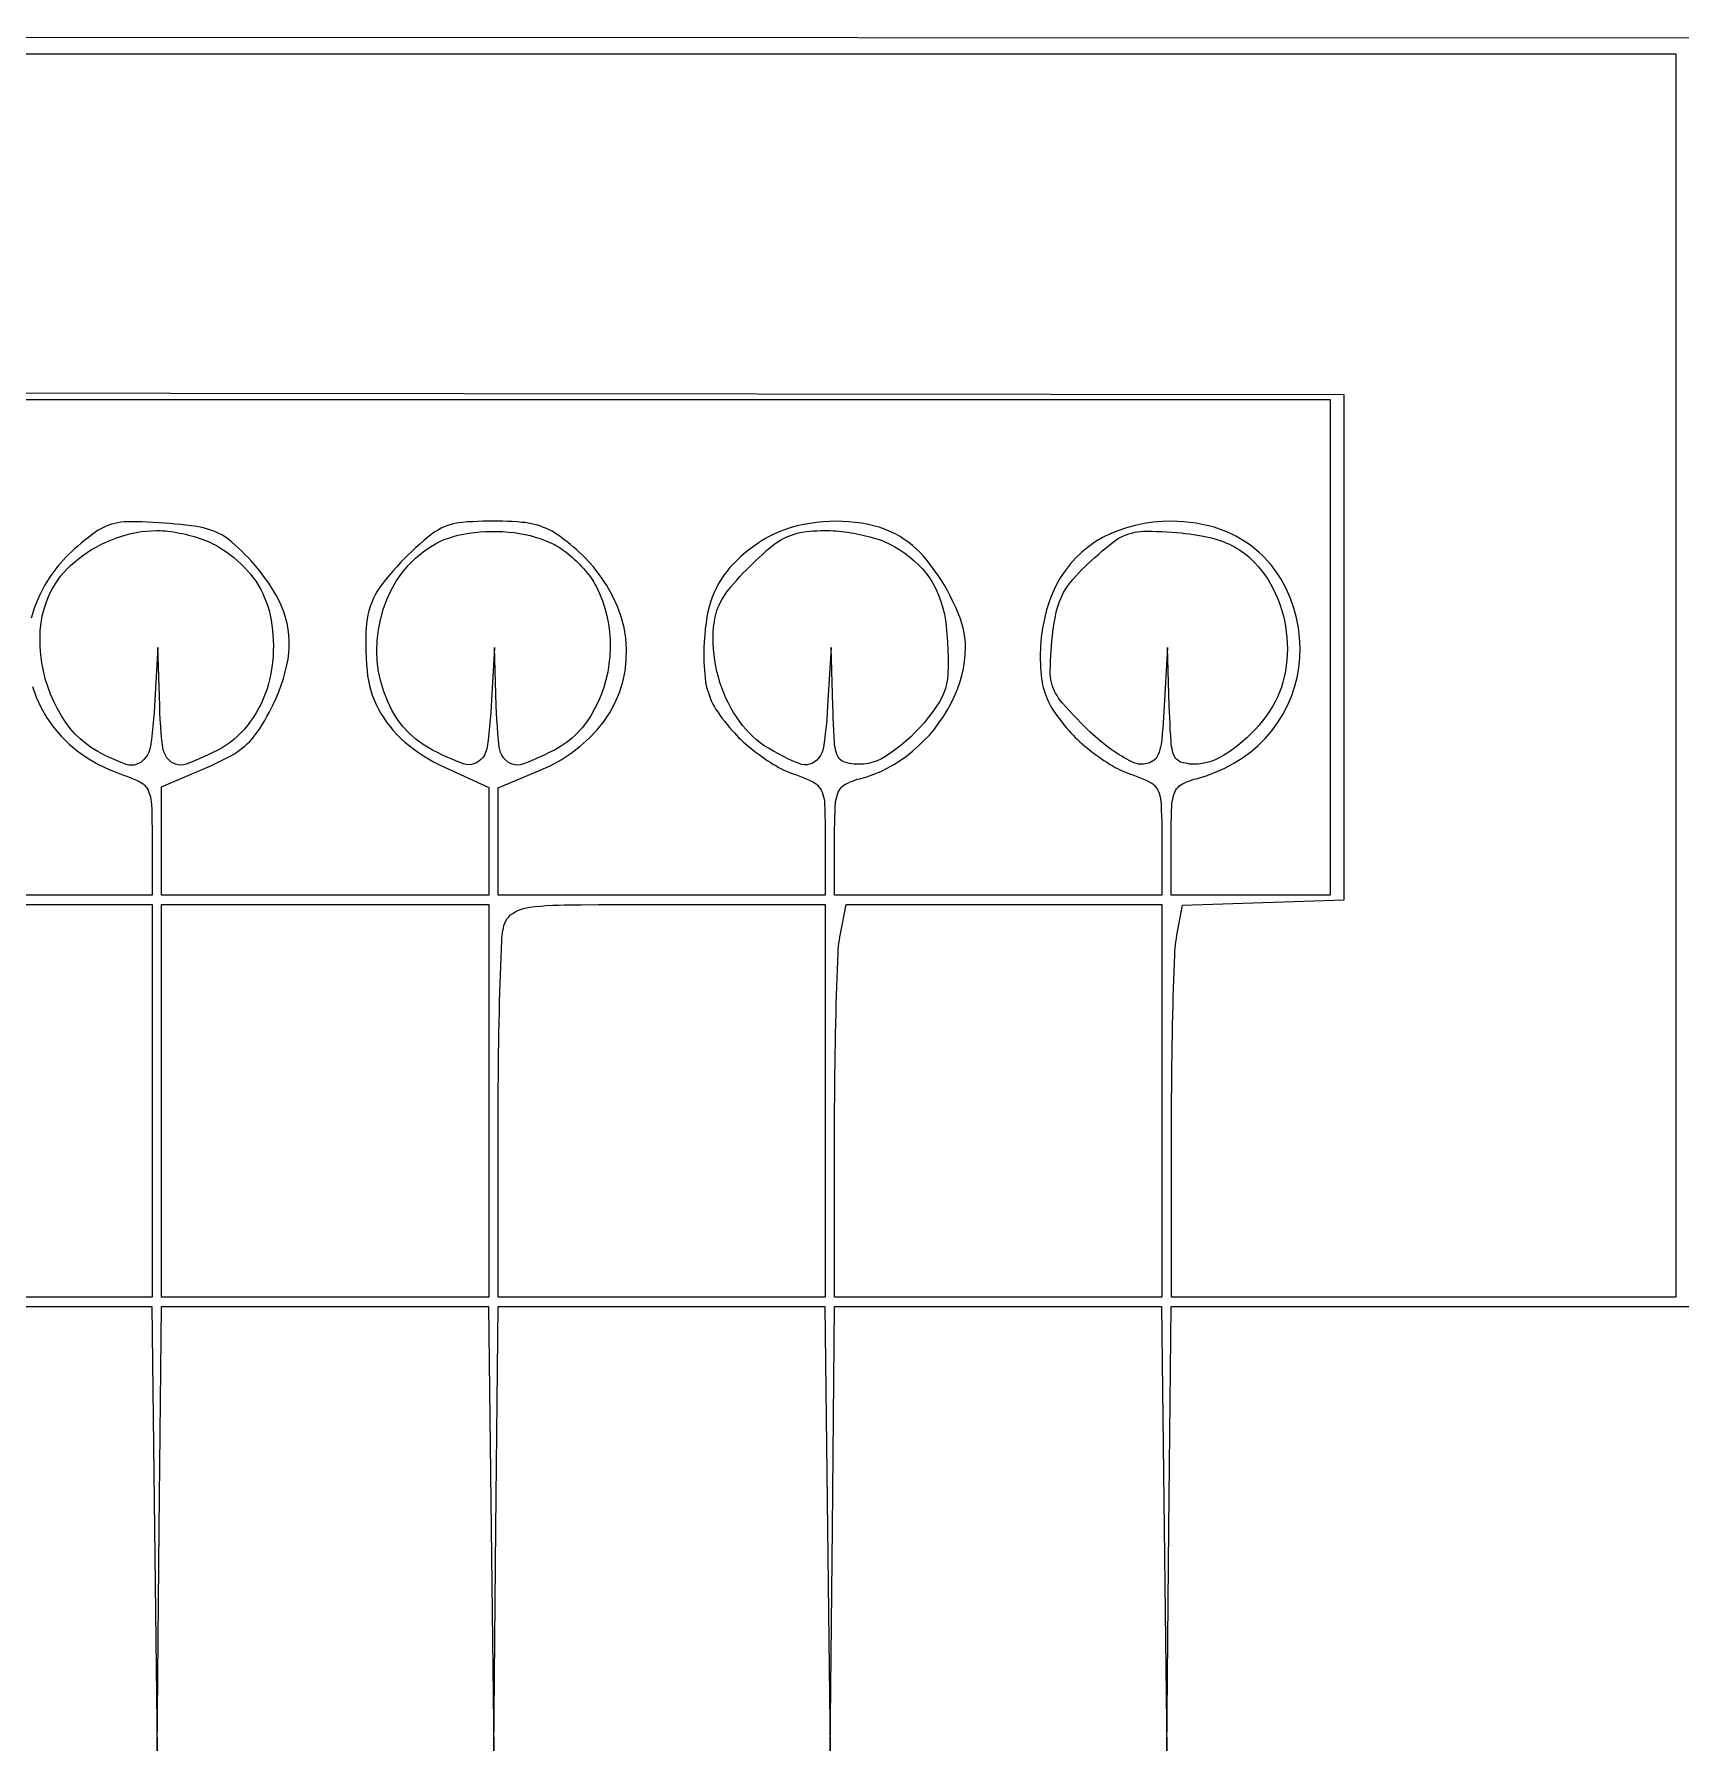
# Model space of a CAD drawing. Header units: millimetres. Extents: x -134 to 134, y -49 to 49.
# Drawn here: x -44.63 to -26.52, y -48.73 to -29.86 of the extents above; entities that cross this region are included whole.
import ezdxf

# ---------------------------------------------------------------- set-up
doc = ezdxf.new("R2010")
doc.units = ezdxf.units.MM
doc.header["$LTSCALE"] = 10
doc.header["$MEASUREMENT"] = 0

# ---------------------------------------------------------------- blocks, each defined once
blk = doc.blocks.new('DT0B-ULTRA_v_1')
at = {"color": 7, "linetype": 'Continuous', "lineweight": -3}
for points in [[(132.904, -29.961, 0), (-0.213, -29.908, 0), (-133.517, -29.856, 0)], [(-45.131, -43.844, 0), (-43.334, -43.844, 0), (-43.304, -46.285, 0), (-43.275, -48.727, 0), (-43.251, -46.285, 0), (-43.227, -43.844, 0), (-41.43, -43.844, 0), (-39.633, -43.844, 0), (-39.603, -46.285, 0), (-39.574, -48.727, 0), (-39.55, -46.285, 0), (-39.526, -43.844, 0), (-37.729, -43.844, 0), (-35.932, -43.844, 0), (-35.903, -46.285, 0), (-35.873, -48.727, 0), (-35.849, -46.285, 0), (-35.826, -43.844, 0), (-34.028, -43.844, 0), (-32.231, -43.844, 0), (-32.202, -46.285, 0), (-32.172, -48.727, 0), (-32.149, -46.285, 0), (-32.125, -43.844, 0), (-26.627, -43.844, 0), (-21.129, -43.844, 0)], [(-26.574, -36.905, 0), (-26.574, -43.741, 0), (-29.347, -43.741, 0), (-32.121, -43.741, 0), (-32.121, -41.916, 0), (-32.121, -41.796, 0), (-32.121, -41.675, 0), (-32.12, -41.555, 0), (-32.119, -41.434, 0), (-32.118, -41.314, 0), (-32.117, -41.193, 0), (-32.115, -41.083, 0), (-32.113, -40.973, 0), (-32.111, -40.862, 0), (-32.109, -40.752, 0), (-32.106, -40.641, 0), (-32.103, -40.531, 0), (-32.101, -40.438, 0), (-32.098, -40.346, 0), (-32.095, -40.253, 0), (-32.091, -40.161, 0), (-32.088, -40.068, 0), (-32.084, -39.976, 0), (-32.083, -39.94, 0), (-32.08, -39.904, 0), (-32.076, -39.868, 0), (-32.072, -39.833, 0), (-32.067, -39.797, 0), (-32.061, -39.761, 0), (-32.001, -39.431, 0), (-31.112, -39.402, 0), (-30.223, -39.372, 0), (-30.223, -36.597, 0), (-30.223, -33.821, 0), (-52.813, -33.795, 0)], [(-52.565, -30.069, 0), (-26.574, -30.069, 0), (-26.574, -36.905, 0)], [(-52.839, -33.872, 0), (-30.377, -33.872, 0), (-30.377, -36.597, 0), (-30.377, -39.321, 0), (-31.251, -39.321, 0), (-32.125, -39.321, 0), (-32.125, -38.715, 0), (-32.125, -38.653, 0), (-32.124, -38.591, 0), (-32.123, -38.529, 0), (-32.122, -38.467, 0), (-32.12, -38.405, 0), (-32.118, -38.343, 0), (-32.116, -38.316, 0), (-32.113, -38.29, 0), (-32.108, -38.264, 0), (-32.102, -38.238, 0), (-32.094, -38.213, 0), (-32.084, -38.188, 0), (-32.076, -38.17, 0), (-32.065, -38.153, 0), (-32.053, -38.138, 0), (-32.039, -38.124, 0), (-32.023, -38.112, 0), (-32.006, -38.101, 0), (-31.981, -38.088, 0), (-31.955, -38.076, 0), (-31.929, -38.066, 0), (-31.903, -38.056, 0), (-31.876, -38.047, 0), (-31.848, -38.04, 0), (-31.741, -38.009, 0), (-31.636, -37.97, 0), (-31.533, -37.924, 0), (-31.435, -37.871, 0), (-31.34, -37.812, 0), (-31.25, -37.745, 0), (-31.167, -37.674, 0), (-31.09, -37.597, 0), (-31.018, -37.514, 0), (-30.954, -37.426, 0), (-30.896, -37.334, 0), (-30.845, -37.237, 0), (-30.802, -37.137, 0), (-30.767, -37.034, 0), (-30.739, -36.928, 0), (-30.72, -36.821, 0), (-30.709, -36.713, 0), (-30.707, -36.604, 0), (-30.712, -36.492, 0), (-30.726, -36.382, 0), (-30.747, -36.273, 0), (-30.776, -36.165, 0), (-30.813, -36.06, 0), (-30.857, -35.957, 0), (-30.886, -35.901, 0), (-30.917, -35.846, 0), (-30.951, -35.792, 0), (-30.988, -35.74, 0), (-31.027, -35.69, 0), (-31.068, -35.642, 0), (-31.111, -35.596, 0), (-31.157, -35.553, 0), (-31.204, -35.512, 0), (-31.254, -35.474, 0), (-31.305, -35.438, 0), (-31.358, -35.405, 0), (-31.414, -35.374, 0), (-31.472, -35.345, 0), (-31.532, -35.319, 0), (-31.592, -35.296, 0), (-31.653, -35.276, 0), (-31.716, -35.259, 0), (-31.783, -35.244, 0), (-31.851, -35.232, 0), (-31.919, -35.222, 0), (-31.987, -35.215, 0), (-32.056, -35.211, 0), (-32.125, -35.21, 0), (-32.225, -35.212, 0), (-32.324, -35.221, 0), (-32.423, -35.236, 0), (-32.521, -35.256, 0), (-32.617, -35.282, 0), (-32.712, -35.314, 0), (-32.797, -35.349, 0), (-32.88, -35.39, 0), (-32.959, -35.437, 0), (-33.034, -35.49, 0), (-33.106, -35.549, 0), (-33.172, -35.613, 0), (-33.235, -35.682, 0), (-33.292, -35.755, 0), (-33.344, -35.833, 0), (-33.39, -35.914, 0), (-33.429, -35.999, 0), (-33.463, -36.086, 0), (-33.494, -36.184, 0), (-33.519, -36.283, 0), (-33.539, -36.384, 0), (-33.553, -36.486, 0), (-33.561, -36.588, 0), (-33.564, -36.691, 0), (-33.564, -36.733, 0), (-33.562, -36.774, 0), (-33.56, -36.816, 0), (-33.557, -36.858, 0), (-33.553, -36.9, 0), (-33.549, -36.941, 0), (-33.544, -36.974, 0), (-33.538, -37.007, 0), (-33.531, -37.039, 0), (-33.522, -37.071, 0), (-33.512, -37.102, 0), (-33.501, -37.133, 0), (-33.489, -37.164, 0), (-33.475, -37.195, 0), (-33.46, -37.224, 0), (-33.444, -37.254, 0), (-33.427, -37.282, 0), (-33.408, -37.31, 0), (-33.383, -37.345, 0), (-33.358, -37.379, 0), (-33.332, -37.413, 0), (-33.306, -37.447, 0), (-33.278, -37.479, 0), (-33.25, -37.512, 0), (-33.227, -37.537, 0), (-33.204, -37.562, 0), (-33.18, -37.587, 0), (-33.155, -37.611, 0), (-33.13, -37.634, 0), (-33.104, -37.657, 0), (-33.075, -37.682, 0), (-33.046, -37.706, 0), (-33.016, -37.73, 0), (-32.986, -37.753, 0), (-32.956, -37.776, 0), (-32.925, -37.798, 0), (-32.895, -37.819, 0), (-32.865, -37.84, 0), (-32.834, -37.859, 0), (-32.803, -37.879, 0), (-32.772, -37.897, 0), (-32.741, -37.916, 0), (-32.715, -37.93, 0), (-32.689, -37.943, 0), (-32.663, -37.955, 0), (-32.637, -37.966, 0), (-32.61, -37.977, 0), (-32.582, -37.986, 0), (-32.545, -37.999, 0), (-32.509, -38.012, 0), (-32.472, -38.027, 0), (-32.436, -38.042, 0), (-32.401, -38.058, 0), (-32.365, -38.074, 0), (-32.346, -38.085, 0), (-32.328, -38.098, 0), (-32.312, -38.113, 0), (-32.297, -38.129, 0), (-32.284, -38.147, 0), (-32.273, -38.166, 0), (-32.262, -38.19, 0), (-32.253, -38.215, 0), (-32.246, -38.24, 0), (-32.241, -38.266, 0), (-32.237, -38.292, 0), (-32.235, -38.318, 0), (-32.233, -38.384, 0), (-32.231, -38.449, 0), (-32.229, -38.515, 0), (-32.228, -38.581, 0), (-32.228, -38.646, 0), (-32.228, -38.712, 0), (-32.228, -39.321, 0), (-34.027, -39.321, 0), (-35.826, -39.321, 0), (-35.826, -38.715, 0), (-35.825, -38.653, 0), (-35.825, -38.591, 0), (-35.824, -38.529, 0), (-35.822, -38.467, 0), (-35.821, -38.405, 0), (-35.819, -38.343, 0), (-35.817, -38.316, 0), (-35.814, -38.29, 0), (-35.809, -38.264, 0), (-35.802, -38.238, 0), (-35.795, -38.213, 0), (-35.785, -38.188, 0), (-35.777, -38.17, 0), (-35.766, -38.153, 0), (-35.754, -38.138, 0), (-35.74, -38.124, 0), (-35.724, -38.112, 0), (-35.707, -38.101, 0), (-35.682, -38.088, 0), (-35.656, -38.076, 0), (-35.63, -38.066, 0), (-35.603, -38.056, 0), (-35.576, -38.047, 0), (-35.549, -38.04, 0), (-35.471, -38.018, 0), (-35.394, -37.991, 0), (-35.319, -37.96, 0), (-35.246, -37.925, 0), (-35.175, -37.885, 0), (-35.106, -37.842, 0), (-35.036, -37.792, 0), (-34.969, -37.739, 0), (-34.905, -37.682, 0), (-34.843, -37.622, 0), (-34.784, -37.56, 0), (-34.729, -37.494, 0), (-34.678, -37.427, 0), (-34.63, -37.357, 0), (-34.585, -37.285, 0), (-34.544, -37.211, 0), (-34.507, -37.134, 0), (-34.474, -37.056, 0), (-34.448, -36.982, 0), (-34.426, -36.907, 0), (-34.409, -36.83, 0), (-34.396, -36.752, 0), (-34.389, -36.674, 0), (-34.386, -36.595, 0), (-34.388, -36.542, 0), (-34.393, -36.489, 0), (-34.4, -36.437, 0), (-34.411, -36.385, 0), (-34.425, -36.334, 0), (-34.442, -36.283, 0), (-34.467, -36.221, 0), (-34.493, -36.159, 0), (-34.521, -36.098, 0), (-34.551, -36.038, 0), (-34.582, -35.979, 0), (-34.615, -35.921, 0), (-34.651, -35.863, 0), (-34.688, -35.806, 0), (-34.726, -35.751, 0), (-34.767, -35.696, 0), (-34.809, -35.643, 0), (-34.852, -35.591, 0), (-34.89, -35.55, 0), (-34.929, -35.512, 0), (-34.97, -35.475, 0), (-35.014, -35.441, 0), (-35.059, -35.409, 0), (-35.106, -35.379, 0), (-35.161, -35.349, 0), (-35.218, -35.321, 0), (-35.276, -35.297, 0), (-35.336, -35.276, 0), (-35.397, -35.259, 0), (-35.458, -35.245, 0), (-35.528, -35.232, 0), (-35.598, -35.222, 0), (-35.669, -35.216, 0), (-35.74, -35.211, 0), (-35.811, -35.21, 0), (-35.882, -35.212, 0), (-35.953, -35.216, 0), (-36.024, -35.223, 0), (-36.095, -35.233, 0), (-36.166, -35.246, 0), (-36.236, -35.261, 0), (-36.305, -35.28, 0), (-36.367, -35.299, 0), (-36.428, -35.322, 0), (-36.487, -35.347, 0), (-36.546, -35.376, 0), (-36.602, -35.408, 0), (-36.657, -35.443, 0), (-36.708, -35.479, 0), (-36.757, -35.516, 0), (-36.805, -35.555, 0), (-36.852, -35.595, 0), (-36.897, -35.637, 0), (-36.941, -35.68, 0), (-36.978, -35.72, 0), (-37.012, -35.761, 0), (-37.044, -35.804, 0), (-37.074, -35.849, 0), (-37.101, -35.895, 0), (-37.126, -35.942, 0), (-37.15, -35.993, 0), (-37.171, -36.045, 0), (-37.189, -36.098, 0), (-37.205, -36.151, 0), (-37.218, -36.206, 0), (-37.229, -36.261, 0), (-37.239, -36.328, 0), (-37.248, -36.396, 0), (-37.254, -36.465, 0), (-37.259, -36.533, 0), (-37.262, -36.602, 0), (-37.263, -36.67, 0), (-37.263, -36.714, 0), (-37.262, -36.758, 0), (-37.26, -36.803, 0), (-37.257, -36.847, 0), (-37.254, -36.891, 0), (-37.249, -36.935, 0), (-37.245, -36.968, 0), (-37.24, -37.001, 0), (-37.233, -37.034, 0), (-37.224, -37.066, 0), (-37.214, -37.098, 0), (-37.203, -37.13, 0), (-37.191, -37.161, 0), (-37.178, -37.191, 0), (-37.163, -37.221, 0), (-37.147, -37.25, 0), (-37.13, -37.279, 0), (-37.111, -37.307, 0), (-37.086, -37.342, 0), (-37.061, -37.377, 0), (-37.034, -37.412, 0), (-37.007, -37.446, 0), (-36.98, -37.479, 0), (-36.951, -37.512, 0), (-36.928, -37.537, 0), (-36.905, -37.562, 0), (-36.881, -37.587, 0), (-36.856, -37.611, 0), (-36.831, -37.634, 0), (-36.805, -37.657, 0), (-36.776, -37.682, 0), (-36.747, -37.706, 0), (-36.717, -37.73, 0), (-36.687, -37.753, 0), (-36.656, -37.776, 0), (-36.626, -37.798, 0), (-36.596, -37.819, 0), (-36.566, -37.84, 0), (-36.535, -37.859, 0), (-36.504, -37.879, 0), (-36.473, -37.897, 0), (-36.441, -37.916, 0), (-36.416, -37.93, 0), (-36.39, -37.943, 0), (-36.364, -37.955, 0), (-36.337, -37.966, 0), (-36.31, -37.977, 0), (-36.283, -37.986, 0), (-36.246, -37.999, 0), (-36.209, -38.012, 0), (-36.173, -38.027, 0), (-36.137, -38.042, 0), (-36.101, -38.058, 0), (-36.066, -38.074, 0), (-36.047, -38.085, 0), (-36.029, -38.098, 0), (-36.012, -38.113, 0), (-35.998, -38.129, 0), (-35.985, -38.147, 0), (-35.974, -38.166, 0), (-35.963, -38.19, 0), (-35.954, -38.215, 0), (-35.947, -38.24, 0), (-35.941, -38.266, 0), (-35.938, -38.292, 0), (-35.936, -38.318, 0), (-35.934, -38.384, 0), (-35.932, -38.449, 0), (-35.93, -38.515, 0), (-35.929, -38.581, 0), (-35.929, -38.646, 0), (-35.928, -38.712, 0), (-35.928, -39.321, 0), (-37.727, -39.321, 0), (-39.526, -39.321, 0), (-39.526, -38.73, 0), (-39.526, -38.139, 0), (-39.063, -37.948, 0), (-38.945, -37.895, 0), (-38.832, -37.832, 0), (-38.724, -37.761, 0), (-38.622, -37.683, 0), (-38.526, -37.596, 0), (-38.437, -37.503, 0), (-38.361, -37.409, 0), (-38.294, -37.308, 0), (-38.238, -37.202, 0), (-38.191, -37.091, 0), (-38.155, -36.976, 0), (-38.13, -36.858, 0), (-38.116, -36.738, 0), (-38.113, -36.617, 0), (-38.121, -36.497, 0), (-38.141, -36.378, 0), (-38.171, -36.261, 0), (-38.213, -36.148, 0), (-38.267, -36.03, 0), (-38.33, -35.917, 0), (-38.402, -35.809, 0), (-38.481, -35.707, 0), (-38.568, -35.611, 0), (-38.662, -35.522, 0), (-38.697, -35.493, 0), (-38.731, -35.464, 0), (-38.767, -35.436, 0), (-38.803, -35.409, 0), (-38.839, -35.382, 0), (-38.876, -35.356, 0), (-38.904, -35.337, 0), (-38.933, -35.32, 0), (-38.963, -35.304, 0), (-38.993, -35.29, 0), (-39.025, -35.277, 0), (-39.056, -35.265, 0), (-39.09, -35.254, 0), (-39.125, -35.245, 0), (-39.16, -35.237, 0), (-39.195, -35.23, 0), (-39.23, -35.225, 0), (-39.266, -35.222, 0), (-39.318, -35.218, 0), (-39.371, -35.214, 0), (-39.423, -35.212, 0), (-39.476, -35.21, 0), (-39.529, -35.209, 0), (-39.581, -35.209, 0), (-39.637, -35.209, 0), (-39.694, -35.21, 0), (-39.75, -35.212, 0), (-39.806, -35.215, 0), (-39.862, -35.218, 0), (-39.918, -35.223, 0), (-39.953, -35.226, 0), (-39.987, -35.232, 0), (-40.021, -35.239, 0), (-40.055, -35.248, 0), (-40.088, -35.259, 0), (-40.12, -35.272, 0), (-40.152, -35.287, 0), (-40.183, -35.303, 0), (-40.214, -35.321, 0), (-40.243, -35.34, 0), (-40.271, -35.361, 0), (-40.299, -35.383, 0), (-40.343, -35.421, 0), (-40.386, -35.46, 0), (-40.429, -35.499, 0), (-40.471, -35.539, 0), (-40.513, -35.579, 0), (-40.554, -35.62, 0), (-40.598, -35.665, 0), (-40.641, -35.711, 0), (-40.683, -35.758, 0), (-40.724, -35.806, 0), (-40.764, -35.854, 0), (-40.803, -35.904, 0), (-40.83, -35.941, 0), (-40.854, -35.98, 0), (-40.877, -36.02, 0), (-40.898, -36.062, 0), (-40.916, -36.104, 0), (-40.932, -36.147, 0), (-40.946, -36.193, 0), (-40.958, -36.24, 0), (-40.967, -36.287, 0), (-40.974, -36.335, 0), (-40.978, -36.383, 0), (-40.981, -36.431, 0), (-40.981, -36.502, 0), (-40.981, -36.572, 0), (-40.979, -36.643, 0), (-40.976, -36.713, 0), (-40.972, -36.783, 0), (-40.967, -36.854, 0), (-40.961, -36.908, 0), (-40.952, -36.962, 0), (-40.94, -37.016, 0), (-40.926, -37.069, 0), (-40.909, -37.121, 0), (-40.889, -37.173, 0), (-40.867, -37.224, 0), (-40.842, -37.275, 0), (-40.814, -37.324, 0), (-40.784, -37.372, 0), (-40.752, -37.418, 0), (-40.718, -37.463, 0), (-40.679, -37.51, 0), (-40.638, -37.554, 0), (-40.596, -37.597, 0), (-40.551, -37.638, 0), (-40.505, -37.677, 0), (-40.457, -37.713, 0), (-40.403, -37.751, 0), (-40.348, -37.788, 0), (-40.292, -37.822, 0), (-40.235, -37.854, 0), (-40.177, -37.885, 0), (-40.117, -37.913, 0), (-39.629, -38.137, 0), (-39.629, -38.729, 0), (-39.629, -39.321, 0), (-41.428, -39.321, 0), (-43.227, -39.321, 0), (-43.227, -38.724, 0), (-43.227, -38.128, 0), (-42.73, -37.918, 0), (-42.685, -37.898, 0), (-42.64, -37.878, 0), (-42.595, -37.856, 0), (-42.551, -37.834, 0), (-42.507, -37.811, 0), (-42.463, -37.788, 0), (-42.431, -37.769, 0), (-42.4, -37.749, 0), (-42.369, -37.727, 0), (-42.34, -37.705, 0), (-42.311, -37.681, 0), (-42.284, -37.656, 0), (-42.257, -37.63, 0), (-42.232, -37.602, 0), (-42.208, -37.574, 0), (-42.185, -37.545, 0), (-42.163, -37.515, 0), (-42.143, -37.484, 0), (-42.117, -37.442, 0), (-42.092, -37.4, 0), (-42.068, -37.357, 0), (-42.044, -37.314, 0), (-42.021, -37.27, 0), (-42, -37.226, 0), (-41.967, -37.156, 0), (-41.938, -37.085, 0), (-41.911, -37.012, 0), (-41.887, -36.939, 0), (-41.866, -36.865, 0), (-41.848, -36.79, 0), (-41.835, -36.725, 0), (-41.827, -36.66, 0), (-41.823, -36.594, 0), (-41.823, -36.529, 0), (-41.827, -36.463, 0), (-41.835, -36.398, 0), (-41.847, -36.333, 0), (-41.863, -36.268, 0), (-41.882, -36.205, 0), (-41.906, -36.143, 0), (-41.934, -36.083, 0), (-41.965, -36.024, 0), (-42.005, -35.957, 0), (-42.048, -35.891, 0), (-42.093, -35.827, 0), (-42.14, -35.765, 0), (-42.19, -35.704, 0), (-42.242, -35.645, 0), (-42.275, -35.609, 0), (-42.309, -35.574, 0), (-42.344, -35.539, 0), (-42.38, -35.505, 0), (-42.416, -35.472, 0), (-42.452, -35.439, 0), (-42.479, -35.417, 0), (-42.507, -35.397, 0), (-42.535, -35.378, 0), (-42.565, -35.36, 0), (-42.595, -35.344, 0), (-42.626, -35.329, 0), (-42.661, -35.315, 0), (-42.695, -35.303, 0), (-42.731, -35.292, 0), (-42.767, -35.283, 0), (-42.803, -35.275, 0), (-42.839, -35.269, 0), (-42.899, -35.261, 0), (-42.958, -35.254, 0), (-43.017, -35.247, 0), (-43.077, -35.241, 0), (-43.136, -35.236, 0), (-43.196, -35.231, 0), (-43.258, -35.227, 0), (-43.32, -35.223, 0), (-43.383, -35.22, 0), (-43.445, -35.218, 0), (-43.507, -35.216, 0), (-43.569, -35.215, 0), (-43.604, -35.215, 0), (-43.639, -35.217, 0), (-43.673, -35.221, 0), (-43.708, -35.226, 0), (-43.742, -35.233, 0), (-43.775, -35.242, 0), (-43.806, -35.252, 0), (-43.836, -35.264, 0), (-43.866, -35.277, 0), (-43.894, -35.292, 0), (-43.922, -35.308, 0), (-43.949, -35.326, 0), (-43.989, -35.356, 0), (-44.03, -35.387, 0), (-44.07, -35.418, 0), (-44.109, -35.45, 0), (-44.148, -35.482, 0), (-44.186, -35.515, 0), (-44.28, -35.605, 0), (-44.367, -35.703, 0), (-44.445, -35.808, 0), (-44.514, -35.918, 0), (-44.573, -36.034, 0), (-44.623, -36.155, 0), (-44.661, -36.276, 0)], [(-44.647, -37.025, 0), (-44.605, -37.145, 0), (-44.552, -37.26, 0), (-44.489, -37.37, 0), (-44.416, -37.473, 0), (-44.334, -37.569, 0), (-44.241, -37.661, 0), (-44.14, -37.745, 0), (-44.034, -37.819, 0), (-43.921, -37.885, 0), (-43.803, -37.941, 0), (-43.681, -37.987, 0), (-43.644, -38, 0), (-43.608, -38.013, 0), (-43.572, -38.027, 0), (-43.537, -38.042, 0), (-43.501, -38.058, 0), (-43.467, -38.075, 0), (-43.448, -38.086, 0), (-43.43, -38.098, 0), (-43.413, -38.113, 0), (-43.399, -38.13, 0), (-43.386, -38.148, 0), (-43.375, -38.167, 0), (-43.365, -38.191, 0), (-43.356, -38.216, 0), (-43.348, -38.241, 0), (-43.343, -38.267, 0), (-43.339, -38.293, 0), (-43.337, -38.319, 0), (-43.335, -38.385, 0), (-43.333, -38.45, 0), (-43.332, -38.515, 0), (-43.331, -38.581, 0), (-43.33, -38.646, 0), (-43.33, -38.712, 0), (-43.33, -39.321, 0), (-45.129, -39.321, 0)], [(-42.566, -35.512, 0), (-42.521, -35.543, 0), (-42.476, -35.575, 0), (-42.433, -35.609, 0), (-42.391, -35.645, 0), (-42.351, -35.682, 0), (-42.312, -35.721, 0), (-42.278, -35.757, 0), (-42.246, -35.794, 0), (-42.215, -35.834, 0), (-42.187, -35.874, 0), (-42.161, -35.916, 0), (-42.136, -35.959, 0), (-42.114, -36.004, 0), (-42.093, -36.05, 0), (-42.075, -36.096, 0), (-42.059, -36.144, 0), (-42.045, -36.192, 0), (-42.034, -36.241, 0), (-42.023, -36.296, 0), (-42.014, -36.351, 0), (-42.007, -36.407, 0), (-42.002, -36.463, 0), (-41.999, -36.52, 0), (-41.997, -36.576, 0), (-41.998, -36.637, 0), (-42.001, -36.698, 0), (-42.006, -36.759, 0), (-42.014, -36.819, 0), (-42.024, -36.879, 0), (-42.036, -36.939, 0), (-42.051, -36.996, 0), (-42.067, -37.052, 0), (-42.087, -37.108, 0), (-42.108, -37.162, 0), (-42.132, -37.216, 0), (-42.159, -37.268, 0), (-42.186, -37.316, 0), (-42.215, -37.364, 0), (-42.247, -37.409, 0), (-42.281, -37.454, 0), (-42.316, -37.496, 0), (-42.354, -37.537, 0), (-42.392, -37.574, 0), (-42.431, -37.609, 0), (-42.473, -37.642, 0), (-42.516, -37.672, 0), (-42.561, -37.7, 0), (-42.607, -37.726, 0), (-42.664, -37.754, 0), (-42.721, -37.782, 0), (-42.779, -37.808, 0), (-42.838, -37.833, 0), (-42.897, -37.857, 0), (-42.956, -37.879, 0), (-42.984, -37.887, 0), (-43.013, -37.89, 0), (-43.043, -37.888, 0), (-43.071, -37.881, 0), (-43.098, -37.87, 0), (-43.123, -37.854, 0), (-43.147, -37.834, 0), (-43.167, -37.81, 0), (-43.185, -37.783, 0), (-43.199, -37.754, 0), (-43.209, -37.724, 0), (-43.214, -37.693, 0), (-43.222, -37.617, 0), (-43.229, -37.542, 0), (-43.235, -37.466, 0), (-43.24, -37.391, 0), (-43.244, -37.315, 0), (-43.247, -37.239, 0), (-43.267, -36.597, 0), (-43.303, -37.239, 0), (-43.308, -37.313, 0), (-43.314, -37.387, 0), (-43.321, -37.461, 0), (-43.329, -37.535, 0), (-43.338, -37.608, 0), (-43.349, -37.682, 0), (-43.356, -37.715, 0), (-43.367, -37.747, 0), (-43.382, -37.777, 0), (-43.4, -37.805, 0), (-43.422, -37.831, 0), (-43.447, -37.854, 0), (-43.472, -37.87, 0), (-43.498, -37.882, 0), (-43.527, -37.89, 0), (-43.557, -37.892, 0), (-43.586, -37.89, 0), (-43.615, -37.883, 0), (-43.669, -37.863, 0), (-43.722, -37.842, 0), (-43.774, -37.819, 0), (-43.826, -37.795, 0), (-43.877, -37.769, 0), (-43.927, -37.742, 0), (-43.996, -37.701, 0), (-44.061, -37.654, 0), (-44.122, -37.603, 0), (-44.179, -37.547, 0), (-44.232, -37.487, 0), (-44.28, -37.423, 0), (-44.328, -37.349, 0), (-44.372, -37.272, 0), (-44.412, -37.192, 0), (-44.448, -37.111, 0), (-44.478, -37.027, 0), (-44.505, -36.942, 0), (-44.526, -36.856, 0), (-44.543, -36.768, 0), (-44.554, -36.679, 0), (-44.561, -36.59, 0), (-44.563, -36.501, 0), (-44.56, -36.411, 0), (-44.552, -36.331, 0), (-44.538, -36.251, 0), (-44.518, -36.172, 0), (-44.492, -36.095, 0), (-44.461, -36.02, 0), (-44.424, -35.948, 0), (-44.397, -35.902, 0), (-44.368, -35.858, 0), (-44.336, -35.815, 0), (-44.302, -35.774, 0), (-44.266, -35.734, 0), (-44.228, -35.697, 0), (-44.185, -35.658, 0), (-44.14, -35.622, 0), (-44.094, -35.587, 0), (-44.046, -35.553, 0), (-43.997, -35.522, 0), (-43.947, -35.493, 0), (-43.894, -35.465, 0), (-43.841, -35.44, 0), (-43.786, -35.416, 0), (-43.731, -35.395, 0), (-43.674, -35.376, 0), (-43.617, -35.359, 0), (-43.562, -35.345, 0), (-43.506, -35.333, 0), (-43.449, -35.324, 0), (-43.393, -35.318, 0), (-43.336, -35.314, 0), (-43.278, -35.313, 0), (-43.248, -35.313, 0), (-43.217, -35.314, 0), (-43.187, -35.316, 0), (-43.156, -35.319, 0), (-43.126, -35.323, 0), (-43.096, -35.327, 0), (-43.063, -35.333, 0), (-43.03, -35.339, 0), (-42.997, -35.346, 0), (-42.964, -35.353, 0), (-42.931, -35.361, 0), (-42.899, -35.37, 0), (-42.867, -35.379, 0), (-42.836, -35.389, 0), (-42.805, -35.399, 0), (-42.774, -35.41, 0), (-42.744, -35.422, 0), (-42.713, -35.434, 0), (-42.688, -35.445, 0), (-42.662, -35.457, 0), (-42.638, -35.469, 0), (-42.613, -35.483, 0), (-42.589, -35.497, 0), (-42.566, -35.512, 0)], [(-38.906, -35.467, 0), (-38.884, -35.479, 0), (-38.862, -35.492, 0), (-38.841, -35.505, 0), (-38.82, -35.519, 0), (-38.799, -35.534, 0), (-38.779, -35.549, 0), (-38.756, -35.568, 0), (-38.734, -35.586, 0), (-38.712, -35.606, 0), (-38.69, -35.625, 0), (-38.668, -35.646, 0), (-38.647, -35.666, 0), (-38.627, -35.687, 0), (-38.607, -35.709, 0), (-38.587, -35.73, 0), (-38.568, -35.753, 0), (-38.549, -35.775, 0), (-38.53, -35.798, 0), (-38.515, -35.818, 0), (-38.5, -35.839, 0), (-38.486, -35.86, 0), (-38.473, -35.881, 0), (-38.461, -35.903, 0), (-38.449, -35.925, 0), (-38.411, -36.004, 0), (-38.379, -36.084, 0), (-38.351, -36.167, 0), (-38.329, -36.251, 0), (-38.312, -36.337, 0), (-38.301, -36.423, 0), (-38.295, -36.512, 0), (-38.293, -36.601, 0), (-38.297, -36.691, 0), (-38.307, -36.78, 0), (-38.321, -36.868, 0), (-38.341, -36.955, 0), (-38.364, -37.037, 0), (-38.393, -37.118, 0), (-38.426, -37.197, 0), (-38.465, -37.274, 0), (-38.507, -37.348, 0), (-38.555, -37.42, 0), (-38.602, -37.482, 0), (-38.655, -37.54, 0), (-38.712, -37.594, 0), (-38.773, -37.643, 0), (-38.838, -37.687, 0), (-38.906, -37.726, 0), (-38.963, -37.754, 0), (-39.02, -37.782, 0), (-39.078, -37.808, 0), (-39.137, -37.833, 0), (-39.196, -37.857, 0), (-39.256, -37.879, 0), (-39.284, -37.887, 0), (-39.313, -37.89, 0), (-39.342, -37.888, 0), (-39.37, -37.881, 0), (-39.397, -37.87, 0), (-39.422, -37.854, 0), (-39.446, -37.834, 0), (-39.467, -37.81, 0), (-39.484, -37.783, 0), (-39.498, -37.754, 0), (-39.508, -37.724, 0), (-39.514, -37.693, 0), (-39.522, -37.617, 0), (-39.529, -37.542, 0), (-39.534, -37.466, 0), (-39.539, -37.391, 0), (-39.543, -37.315, 0), (-39.546, -37.239, 0), (-39.566, -36.597, 0), (-39.602, -37.239, 0), (-39.607, -37.315, 0), (-39.613, -37.39, 0), (-39.62, -37.466, 0), (-39.628, -37.541, 0), (-39.636, -37.616, 0), (-39.646, -37.691, 0), (-39.653, -37.722, 0), (-39.663, -37.752, 0), (-39.677, -37.781, 0), (-39.695, -37.807, 0), (-39.716, -37.831, 0), (-39.741, -37.852, 0), (-39.765, -37.867, 0), (-39.792, -37.878, 0), (-39.82, -37.885, 0), (-39.849, -37.887, 0), (-39.878, -37.884, 0), (-39.906, -37.876, 0), (-39.965, -37.854, 0), (-40.023, -37.831, 0), (-40.08, -37.806, 0), (-40.137, -37.781, 0), (-40.193, -37.754, 0), (-40.249, -37.726, 0), (-40.34, -37.672, 0), (-40.426, -37.611, 0), (-40.505, -37.54, 0), (-40.576, -37.463, 0), (-40.639, -37.378, 0), (-40.694, -37.288, 0), (-40.743, -37.186, 0), (-40.784, -37.08, 0), (-40.817, -36.972, 0), (-40.84, -36.861, 0), (-40.854, -36.749, 0), (-40.859, -36.636, 0), (-40.855, -36.52, 0), (-40.842, -36.405, 0), (-40.82, -36.292, 0), (-40.789, -36.18, 0), (-40.749, -36.071, 0), (-40.701, -35.966, 0), (-40.647, -35.87, 0), (-40.584, -35.78, 0), (-40.513, -35.695, 0), (-40.435, -35.617, 0), (-40.35, -35.547, 0), (-40.259, -35.485, 0), (-40.213, -35.458, 0), (-40.166, -35.434, 0), (-40.118, -35.412, 0), (-40.068, -35.394, 0), (-40.018, -35.378, 0), (-39.967, -35.364, 0), (-39.906, -35.352, 0), (-39.846, -35.341, 0), (-39.785, -35.333, 0), (-39.724, -35.327, 0), (-39.663, -35.323, 0), (-39.601, -35.321, 0), (-39.539, -35.321, 0), (-39.476, -35.324, 0), (-39.413, -35.328, 0), (-39.351, -35.335, 0), (-39.289, -35.344, 0), (-39.227, -35.355, 0), (-39.172, -35.368, 0), (-39.117, -35.383, 0), (-39.063, -35.4, 0), (-39.009, -35.42, 0), (-38.957, -35.443, 0), (-38.906, -35.467, 0)], [(-35.219, -35.46, 0), (-35.162, -35.492, 0), (-35.107, -35.525, 0), (-35.054, -35.562, 0), (-35.002, -35.601, 0), (-34.953, -35.642, 0), (-34.906, -35.686, 0), (-34.864, -35.729, 0), (-34.826, -35.774, 0), (-34.79, -35.822, 0), (-34.758, -35.872, 0), (-34.729, -35.924, 0), (-34.703, -35.977, 0), (-34.677, -36.039, 0), (-34.654, -36.103, 0), (-34.635, -36.167, 0), (-34.619, -36.232, 0), (-34.607, -36.299, 0), (-34.598, -36.365, 0), (-34.59, -36.452, 0), (-34.584, -36.54, 0), (-34.58, -36.627, 0), (-34.578, -36.715, 0), (-34.578, -36.802, 0), (-34.581, -36.89, 0), (-34.585, -36.943, 0), (-34.594, -36.996, 0), (-34.607, -37.048, 0), (-34.625, -37.098, 0), (-34.647, -37.147, 0), (-34.674, -37.194, 0), (-34.712, -37.254, 0), (-34.753, -37.312, 0), (-34.797, -37.369, 0), (-34.842, -37.425, 0), (-34.889, -37.478, 0), (-34.938, -37.53, 0), (-34.989, -37.579, 0), (-35.041, -37.627, 0), (-35.095, -37.672, 0), (-35.151, -37.716, 0), (-35.208, -37.757, 0), (-35.267, -37.796, 0), (-35.311, -37.822, 0), (-35.358, -37.843, 0), (-35.406, -37.86, 0), (-35.456, -37.872, 0), (-35.507, -37.879, 0), (-35.558, -37.882, 0), (-35.584, -37.881, 0), (-35.611, -37.879, 0), (-35.637, -37.876, 0), (-35.663, -37.872, 0), (-35.688, -37.866, 0), (-35.714, -37.86, 0), (-35.73, -37.853, 0), (-35.746, -37.845, 0), (-35.76, -37.834, 0), (-35.772, -37.822, 0), (-35.783, -37.808, 0), (-35.791, -37.792, 0), (-35.801, -37.769, 0), (-35.809, -37.745, 0), (-35.816, -37.72, 0), (-35.821, -37.695, 0), (-35.825, -37.67, 0), (-35.827, -37.645, 0), (-35.831, -37.577, 0), (-35.834, -37.51, 0), (-35.838, -37.442, 0), (-35.841, -37.374, 0), (-35.843, -37.307, 0), (-35.845, -37.239, 0), (-35.865, -36.597, 0), (-35.902, -37.239, 0), (-35.907, -37.315, 0), (-35.912, -37.391, 0), (-35.919, -37.467, 0), (-35.928, -37.542, 0), (-35.937, -37.618, 0), (-35.947, -37.693, 0), (-35.954, -37.725, 0), (-35.965, -37.756, 0), (-35.98, -37.785, 0), (-35.999, -37.812, 0), (-36.021, -37.836, 0), (-36.046, -37.856, 0), (-36.072, -37.872, 0), (-36.1, -37.882, 0), (-36.129, -37.888, 0), (-36.158, -37.889, 0), (-36.188, -37.885, 0), (-36.216, -37.875, 0), (-36.274, -37.85, 0), (-36.331, -37.824, 0), (-36.388, -37.797, 0), (-36.444, -37.768, 0), (-36.499, -37.738, 0), (-36.553, -37.706, 0), (-36.599, -37.678, 0), (-36.643, -37.647, 0), (-36.685, -37.614, 0), (-36.725, -37.578, 0), (-36.763, -37.541, 0), (-36.799, -37.501, 0), (-36.837, -37.456, 0), (-36.872, -37.409, 0), (-36.906, -37.361, 0), (-36.937, -37.312, 0), (-36.967, -37.262, 0), (-36.994, -37.21, 0), (-37.02, -37.154, 0), (-37.045, -37.097, 0), (-37.067, -37.04, 0), (-37.087, -36.981, 0), (-37.104, -36.922, 0), (-37.119, -36.862, 0), (-37.132, -36.802, 0), (-37.143, -36.74, 0), (-37.151, -36.678, 0), (-37.157, -36.616, 0), (-37.161, -36.554, 0), (-37.162, -36.492, 0), (-37.161, -36.456, 0), (-37.16, -36.421, 0), (-37.157, -36.386, 0), (-37.153, -36.35, 0), (-37.148, -36.315, 0), (-37.142, -36.28, 0), (-37.136, -36.25, 0), (-37.128, -36.221, 0), (-37.119, -36.191, 0), (-37.108, -36.162, 0), (-37.096, -36.134, 0), (-37.083, -36.106, 0), (-37.066, -36.075, 0), (-37.048, -36.045, 0), (-37.029, -36.016, 0), (-37.009, -35.987, 0), (-36.988, -35.959, 0), (-36.966, -35.931, 0), (-36.933, -35.893, 0), (-36.9, -35.856, 0), (-36.867, -35.819, 0), (-36.833, -35.782, 0), (-36.798, -35.746, 0), (-36.763, -35.711, 0), (-36.726, -35.674, 0), (-36.688, -35.638, 0), (-36.65, -35.603, 0), (-36.612, -35.568, 0), (-36.573, -35.533, 0), (-36.533, -35.499, 0), (-36.506, -35.477, 0), (-36.478, -35.456, 0), (-36.449, -35.437, 0), (-36.42, -35.418, 0), (-36.389, -35.401, 0), (-36.358, -35.385, 0), (-36.329, -35.372, 0), (-36.3, -35.361, 0), (-36.27, -35.35, 0), (-36.239, -35.342, 0), (-36.208, -35.335, 0), (-36.177, -35.329, 0), (-36.137, -35.324, 0), (-36.097, -35.319, 0), (-36.057, -35.316, 0), (-36.016, -35.314, 0), (-35.976, -35.312, 0), (-35.935, -35.312, 0), (-35.904, -35.312, 0), (-35.874, -35.313, 0), (-35.843, -35.314, 0), (-35.812, -35.316, 0), (-35.781, -35.319, 0), (-35.75, -35.322, 0), (-35.716, -35.327, 0), (-35.683, -35.331, 0), (-35.649, -35.337, 0), (-35.615, -35.342, 0), (-35.582, -35.349, 0), (-35.548, -35.355, 0), (-35.516, -35.362, 0), (-35.485, -35.369, 0), (-35.453, -35.377, 0), (-35.422, -35.385, 0), (-35.391, -35.394, 0), (-35.36, -35.403, 0), (-35.336, -35.411, 0), (-35.312, -35.419, 0), (-35.288, -35.429, 0), (-35.265, -35.439, 0), (-35.242, -35.449, 0), (-35.219, -35.46, 0)], [(-31.249, -35.622, 0), (-31.207, -35.663, 0), (-31.168, -35.706, 0), (-31.13, -35.751, 0), (-31.095, -35.798, 0), (-31.063, -35.847, 0), (-31.033, -35.898, 0), (-31.004, -35.952, 0), (-30.977, -36.007, 0), (-30.952, -36.064, 0), (-30.93, -36.122, 0), (-30.911, -36.18, 0), (-30.894, -36.24, 0), (-30.88, -36.301, 0), (-30.868, -36.363, 0), (-30.859, -36.425, 0), (-30.852, -36.487, 0), (-30.848, -36.55, 0), (-30.847, -36.613, 0), (-30.848, -36.675, 0), (-30.852, -36.736, 0), (-30.859, -36.797, 0), (-30.869, -36.858, 0), (-30.881, -36.919, 0), (-30.896, -36.979, 0), (-30.913, -37.035, 0), (-30.934, -37.09, 0), (-30.957, -37.144, 0), (-30.983, -37.197, 0), (-31.011, -37.248, 0), (-31.043, -37.298, 0), (-31.08, -37.351, 0), (-31.12, -37.403, 0), (-31.162, -37.454, 0), (-31.205, -37.503, 0), (-31.251, -37.55, 0), (-31.298, -37.595, 0), (-31.344, -37.636, 0), (-31.392, -37.675, 0), (-31.441, -37.712, 0), (-31.492, -37.747, 0), (-31.545, -37.78, 0), (-31.598, -37.81, 0), (-31.641, -37.832, 0), (-31.686, -37.85, 0), (-31.732, -37.863, 0), (-31.78, -37.873, 0), (-31.827, -37.88, 0), (-31.876, -37.882, 0), (-31.9, -37.881, 0), (-31.924, -37.879, 0), (-31.947, -37.875, 0), (-31.971, -37.871, 0), (-31.994, -37.865, 0), (-32.017, -37.858, 0), (-32.033, -37.851, 0), (-32.048, -37.841, 0), (-32.061, -37.83, 0), (-32.073, -37.818, 0), (-32.083, -37.803, 0), (-32.091, -37.788, 0), (-32.101, -37.763, 0), (-32.109, -37.738, 0), (-32.115, -37.713, 0), (-32.12, -37.687, 0), (-32.124, -37.662, 0), (-32.126, -37.636, 0), (-32.13, -37.57, 0), (-32.134, -37.504, 0), (-32.137, -37.437, 0), (-32.14, -37.371, 0), (-32.142, -37.305, 0), (-32.145, -37.239, 0), (-32.164, -36.597, 0), (-32.201, -37.239, 0), (-32.205, -37.301, 0), (-32.209, -37.363, 0), (-32.213, -37.424, 0), (-32.218, -37.486, 0), (-32.223, -37.548, 0), (-32.228, -37.609, 0), (-32.231, -37.637, 0), (-32.236, -37.665, 0), (-32.242, -37.693, 0), (-32.249, -37.72, 0), (-32.257, -37.747, 0), (-32.267, -37.774, 0), (-32.274, -37.79, 0), (-32.284, -37.805, 0), (-32.294, -37.819, 0), (-32.307, -37.832, 0), (-32.321, -37.843, 0), (-32.336, -37.852, 0), (-32.354, -37.861, 0), (-32.372, -37.868, 0), (-32.391, -37.874, 0), (-32.411, -37.878, 0), (-32.43, -37.881, 0), (-32.45, -37.882, 0), (-32.469, -37.881, 0), (-32.488, -37.879, 0), (-32.506, -37.875, 0), (-32.524, -37.87, 0), (-32.542, -37.863, 0), (-32.559, -37.855, 0), (-32.586, -37.841, 0), (-32.614, -37.826, 0), (-32.641, -37.81, 0), (-32.668, -37.794, 0), (-32.695, -37.778, 0), (-32.722, -37.76, 0), (-32.753, -37.74, 0), (-32.783, -37.718, 0), (-32.813, -37.696, 0), (-32.843, -37.674, 0), (-32.873, -37.651, 0), (-32.902, -37.627, 0), (-32.932, -37.602, 0), (-32.961, -37.576, 0), (-32.99, -37.55, 0), (-33.019, -37.524, 0), (-33.047, -37.497, 0), (-33.075, -37.469, 0), (-33.118, -37.427, 0), (-33.16, -37.383, 0), (-33.201, -37.339, 0), (-33.242, -37.295, 0), (-33.283, -37.25, 0), (-33.323, -37.205, 0), (-33.344, -37.18, 0), (-33.363, -37.154, 0), (-33.38, -37.127, 0), (-33.396, -37.099, 0), (-33.41, -37.07, 0), (-33.423, -37.041, 0), (-33.433, -37.011, 0), (-33.441, -36.981, 0), (-33.447, -36.95, 0), (-33.452, -36.919, 0), (-33.454, -36.888, 0), (-33.455, -36.857, 0), (-33.453, -36.801, 0), (-33.451, -36.746, 0), (-33.449, -36.691, 0), (-33.445, -36.635, 0), (-33.441, -36.58, 0), (-33.436, -36.525, 0), (-33.431, -36.475, 0), (-33.425, -36.425, 0), (-33.418, -36.376, 0), (-33.41, -36.326, 0), (-33.402, -36.277, 0), (-33.393, -36.228, 0), (-33.385, -36.193, 0), (-33.376, -36.158, 0), (-33.365, -36.124, 0), (-33.353, -36.091, 0), (-33.339, -36.058, 0), (-33.324, -36.025, 0), (-33.308, -35.994, 0), (-33.29, -35.963, 0), (-33.271, -35.933, 0), (-33.251, -35.905, 0), (-33.229, -35.877, 0), (-33.206, -35.85, 0), (-33.174, -35.813, 0), (-33.14, -35.777, 0), (-33.106, -35.742, 0), (-33.071, -35.708, 0), (-33.036, -35.674, 0), (-33, -35.64, 0), (-32.961, -35.605, 0), (-32.922, -35.57, 0), (-32.882, -35.536, 0), (-32.841, -35.502, 0), (-32.8, -35.469, 0), (-32.759, -35.437, 0), (-32.733, -35.418, 0), (-32.706, -35.401, 0), (-32.679, -35.385, 0), (-32.65, -35.371, 0), (-32.621, -35.359, 0), (-32.59, -35.348, 0), (-32.559, -35.339, 0), (-32.527, -35.331, 0), (-32.495, -35.325, 0), (-32.463, -35.321, 0), (-32.43, -35.319, 0), (-32.398, -35.318, 0), (-32.341, -35.319, 0), (-32.285, -35.321, 0), (-32.229, -35.323, 0), (-32.173, -35.326, 0), (-32.117, -35.33, 0), (-32.061, -35.334, 0), (-32.016, -35.338, 0), (-31.97, -35.343, 0), (-31.925, -35.348, 0), (-31.88, -35.355, 0), (-31.835, -35.361, 0), (-31.79, -35.369, 0), (-31.753, -35.376, 0), (-31.717, -35.384, 0), (-31.681, -35.393, 0), (-31.646, -35.402, 0), (-31.61, -35.413, 0), (-31.575, -35.425, 0), (-31.545, -35.437, 0), (-31.515, -35.449, 0), (-31.485, -35.462, 0), (-31.456, -35.476, 0), (-31.428, -35.492, 0), (-31.4, -35.508, 0), (-31.373, -35.525, 0), (-31.347, -35.542, 0), (-31.321, -35.561, 0), (-31.297, -35.58, 0), (-31.272, -35.601, 0), (-31.249, -35.622, 0)], [(-43.33, -41.582, 0), (-43.33, -43.741, 0), (-45.129, -43.741, 0), (-46.928, -43.741, 0), (-46.928, -41.582, 0), (-46.928, -39.424, 0), (-45.129, -39.424, 0), (-43.33, -39.424, 0), (-43.33, -41.582, 0)], [(-39.629, -41.582, 0), (-39.629, -43.741, 0), (-41.428, -43.741, 0), (-43.227, -43.741, 0), (-43.227, -41.582, 0), (-43.227, -39.424, 0), (-41.428, -39.424, 0), (-39.629, -39.424, 0), (-39.629, -41.582, 0)], [(-35.928, -41.582, 0), (-35.928, -43.741, 0), (-37.727, -43.741, 0), (-39.526, -43.741, 0), (-39.525, -41.814, 0), (-39.525, -41.688, 0), (-39.524, -41.562, 0), (-39.524, -41.436, 0), (-39.523, -41.31, 0), (-39.521, -41.184, 0), (-39.52, -41.058, 0), (-39.518, -40.946, 0), (-39.516, -40.834, 0), (-39.514, -40.721, 0), (-39.512, -40.609, 0), (-39.509, -40.497, 0), (-39.506, -40.384, 0), (-39.503, -40.29, 0), (-39.5, -40.195, 0), (-39.497, -40.101, 0), (-39.493, -40.006, 0), (-39.49, -39.912, 0), (-39.486, -39.818, 0), (-39.485, -39.79, 0), (-39.482, -39.763, 0), (-39.478, -39.736, 0), (-39.474, -39.708, 0), (-39.468, -39.682, 0), (-39.462, -39.655, 0), (-39.453, -39.628, 0), (-39.441, -39.603, 0), (-39.426, -39.579, 0), (-39.408, -39.558, 0), (-39.388, -39.538, 0), (-39.365, -39.521, 0), (-39.337, -39.504, 0), (-39.308, -39.49, 0), (-39.278, -39.477, 0), (-39.246, -39.467, 0), (-39.215, -39.459, 0), (-39.182, -39.454, 0), (-39.119, -39.446, 0), (-39.056, -39.44, 0), (-38.992, -39.435, 0), (-38.928, -39.431, 0), (-38.865, -39.429, 0), (-38.801, -39.428, 0), (-38.612, -39.426, 0), (-38.422, -39.425, 0), (-38.233, -39.425, 0), (-38.043, -39.424, 0), (-37.853, -39.424, 0), (-37.664, -39.424, 0), (-35.928, -39.424, 0), (-35.928, -41.582, 0)], [(-32.228, -41.582, 0), (-32.228, -43.741, 0), (-34.027, -43.741, 0), (-35.826, -43.741, 0), (-35.826, -41.904, 0), (-35.825, -41.782, 0), (-35.825, -41.661, 0), (-35.824, -41.54, 0), (-35.823, -41.419, 0), (-35.822, -41.298, 0), (-35.821, -41.176, 0), (-35.819, -41.066, 0), (-35.817, -40.955, 0), (-35.815, -40.844, 0), (-35.813, -40.733, 0), (-35.81, -40.622, 0), (-35.807, -40.511, 0), (-35.804, -40.419, 0), (-35.801, -40.326, 0), (-35.798, -40.233, 0), (-35.794, -40.14, 0), (-35.79, -40.048, 0), (-35.787, -39.955, 0), (-35.785, -39.92, 0), (-35.782, -39.885, 0), (-35.778, -39.849, 0), (-35.773, -39.814, 0), (-35.768, -39.78, 0), (-35.761, -39.745, 0), (-35.697, -39.424, 0), (-33.962, -39.424, 0), (-32.228, -39.424, 0), (-32.228, -41.582, 0)]]:
    blk.add_polyline3d(points, dxfattribs=at)

msp = doc.modelspace()

# ---------------------------------------------------------------- block references
msp.add_blockref('DT0B-ULTRA_v_1', (0, 0))

doc.saveas('drawing.dxf')
